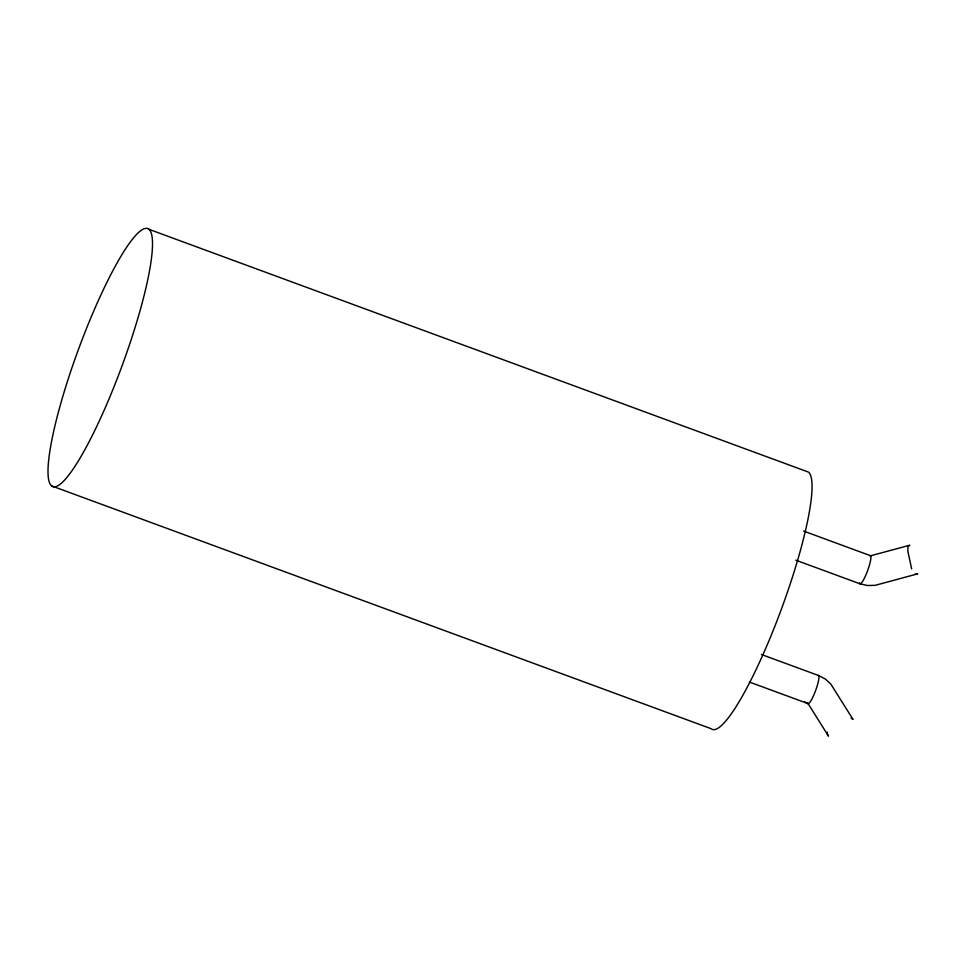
<?xml version="1.0" encoding="UTF-8"?>
<svg xmlns="http://www.w3.org/2000/svg" width="966" height="966" viewBox="0 0 966 966"><rect width="100%" height="100%" fill="white"/><g stroke="black" fill="none" stroke-linecap="round" stroke-linejoin="round"><path stroke-width="1.45" d="M827.451 732.156L826.92 733.339L828.514 736.116L808.144 703.743M870.825 555.74L909.803 545.21L907.943 546.539L907.835 551.2L911.663 568.926M914.633 574.396L917.7 573.84L875.063 585.36L867.359 585.505L859.897 583.778L795.779 560.171M851.106 718.052L853.038 719.428L830.76 684.013L825.29 679.013L818.588 675.536L761.437 654.489M148.993 229.328A137.462 23.293 -69.8 0 1 92.325 435.437A137.462 23.293 -69.8 0 1 59.494 408.038A137.462 23.293 -69.8 0 1 148.993 229.328L808.506 472.12A137.462 23.293 -69.8 0 1 778.741 616.223A137.462 23.293 -69.8 0 1 711.061 728.678L51.548 485.886M803.64 531.083L870.559 555.716M749.387 682.032L807.926 703.586L804.581 701.847M817.876 675.56A15.033 2.548 -69.8 0 1 815.328 691.294A15.033 2.548 -69.8 0 1 807.576 702.668M869.835 555.74A15.033 2.548 -69.8 0 1 867.299 571.474A15.033 2.548 -69.8 0 1 859.547 582.848"/></g></svg>
